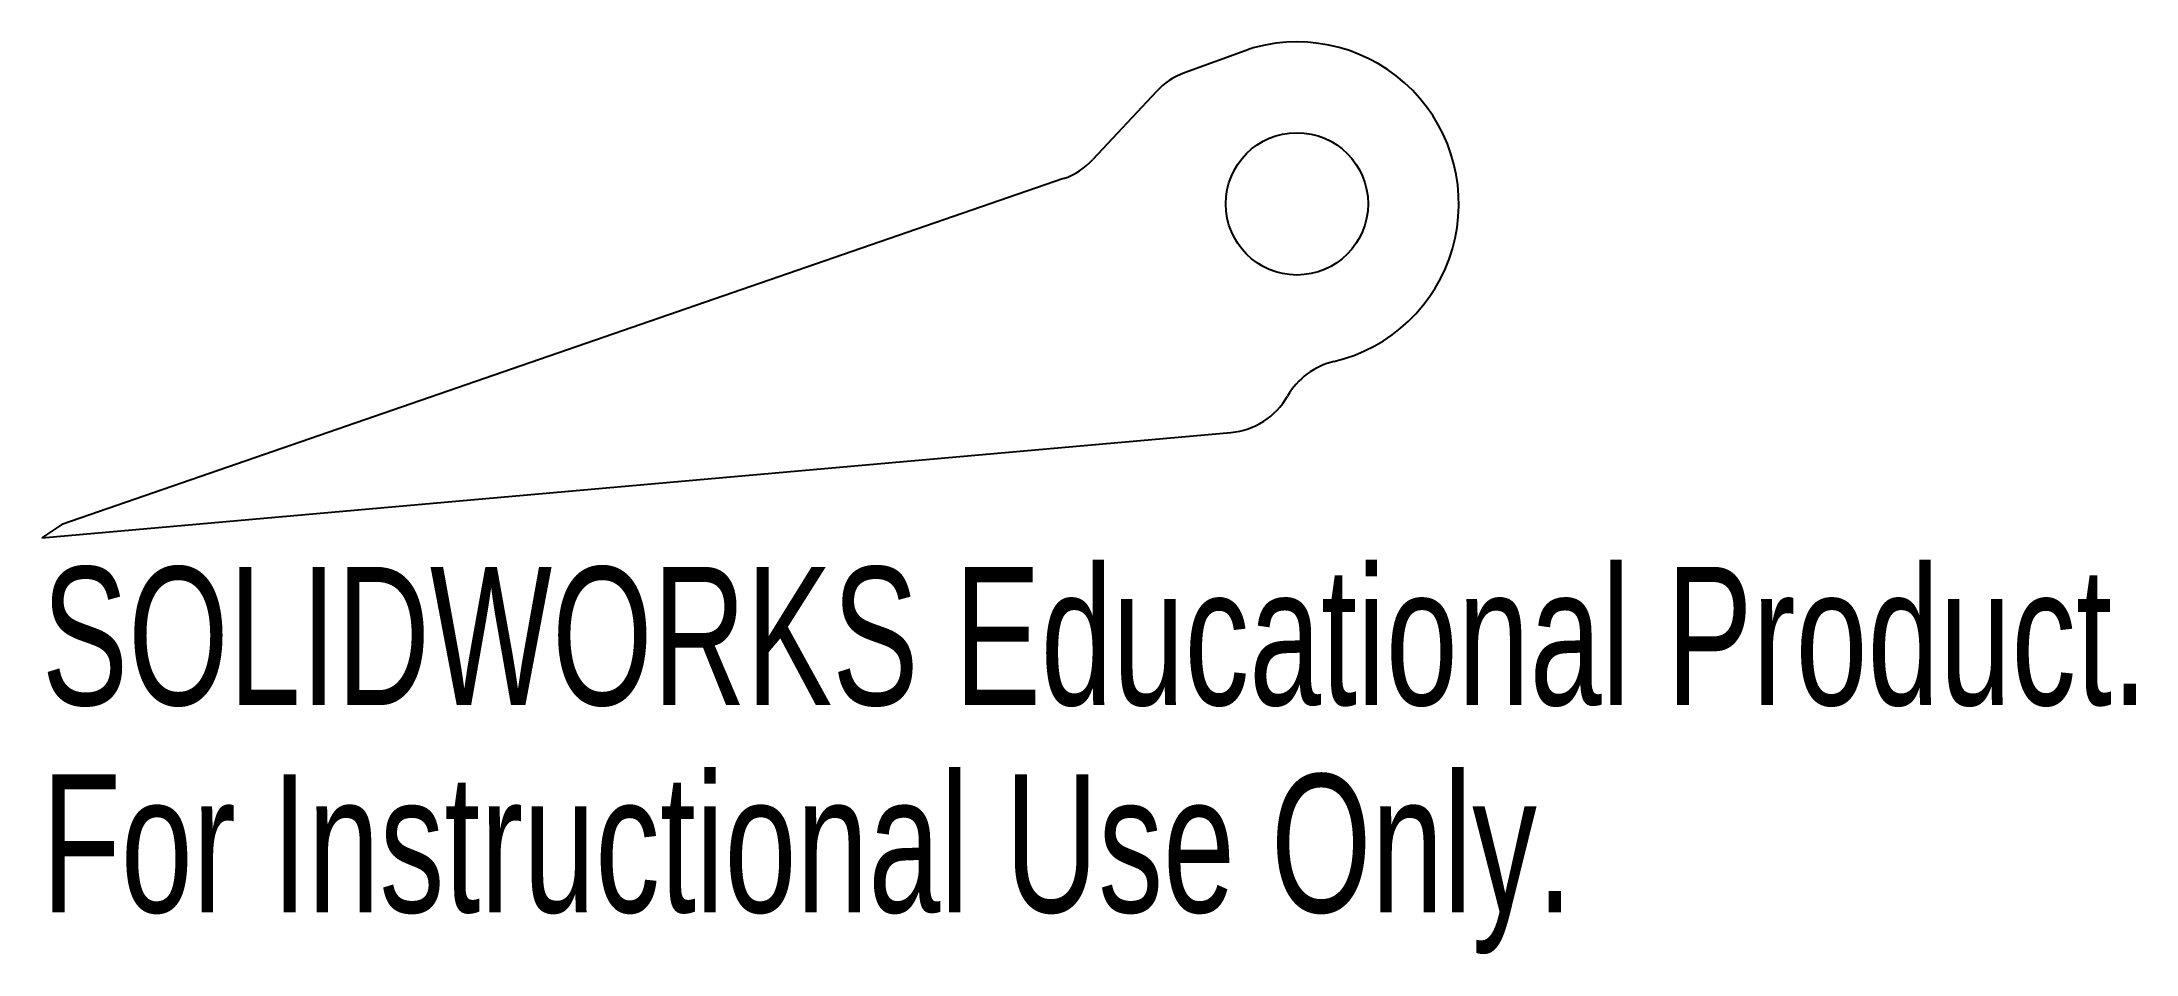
# Model space of a CAD drawing. Header units: inches. Extents: x -1.73 to 1.16, y -1.03 to 0.22.
import ezdxf

# ---------------------------------------------------------------- set-up
doc = ezdxf.new("R2010")
doc.units = ezdxf.units.IN
doc.header["$MEASUREMENT"] = 0
doc.styles.add('SLDTEXTSTYLE0', font='TXT', dxfattribs={"width": 0.7})

msp = doc.modelspace()

# ---------------------------------------------------------------- linework, layer by layer
at = {"color": 7, "linetype": 'Continuous', "lineweight": 25}
for p, q in [((-0.0664, 0.2127), (-0.1548, 0.1804)), ((-0.1936, 0.1547), (-0.2809, 0.0611)), ((-0.3214, 0.0348), (-1.7011, -0.4414)), ((-1.7287, -0.4597), (-0.0909, -0.3148)), ((-1.7011, -0.4414), (-1.7287, -0.4597))]:
    msp.add_line(p, q, dxfattribs=at)
msp.add_circle((0, 0), 0.098, dxfattribs=at)
for centre, radius, start, end in [((-0.0322, 0.1187), 0.1, 105.1548, 110.0535), ((0, 0), 0.223, 283.2361, 105.1548), ((-0.1205, 0.0865), 0.1, 110.0535, 136.9937), ((-0.354, 0.1293), 0.1, 289.04, 316.9937), ((0.074, -0.3144), 0.1, 103.2361, 150.256), ((-0.0997, -0.2152), 0.1, 275.0568, 330.256)]:
    msp.add_arc(centre, radius, start, end, dxfattribs=at)

# ---------------------------------------------------------------- texts
at = {"color": 7, "linetype": 'Continuous', "char_height": 0.1903, "attachment_point": 1, "style": 'SLDTEXTSTYLE0'}
for s, insert in [('SOLIDWORKS Educational Product.', (-1.7287, -0.4999)), ('For Instructional Use Only.', (-1.7287, -0.7853))]:
    msp.add_mtext(s, dxfattribs=dict(at, insert=insert))

doc.saveas('drawing.dxf')
